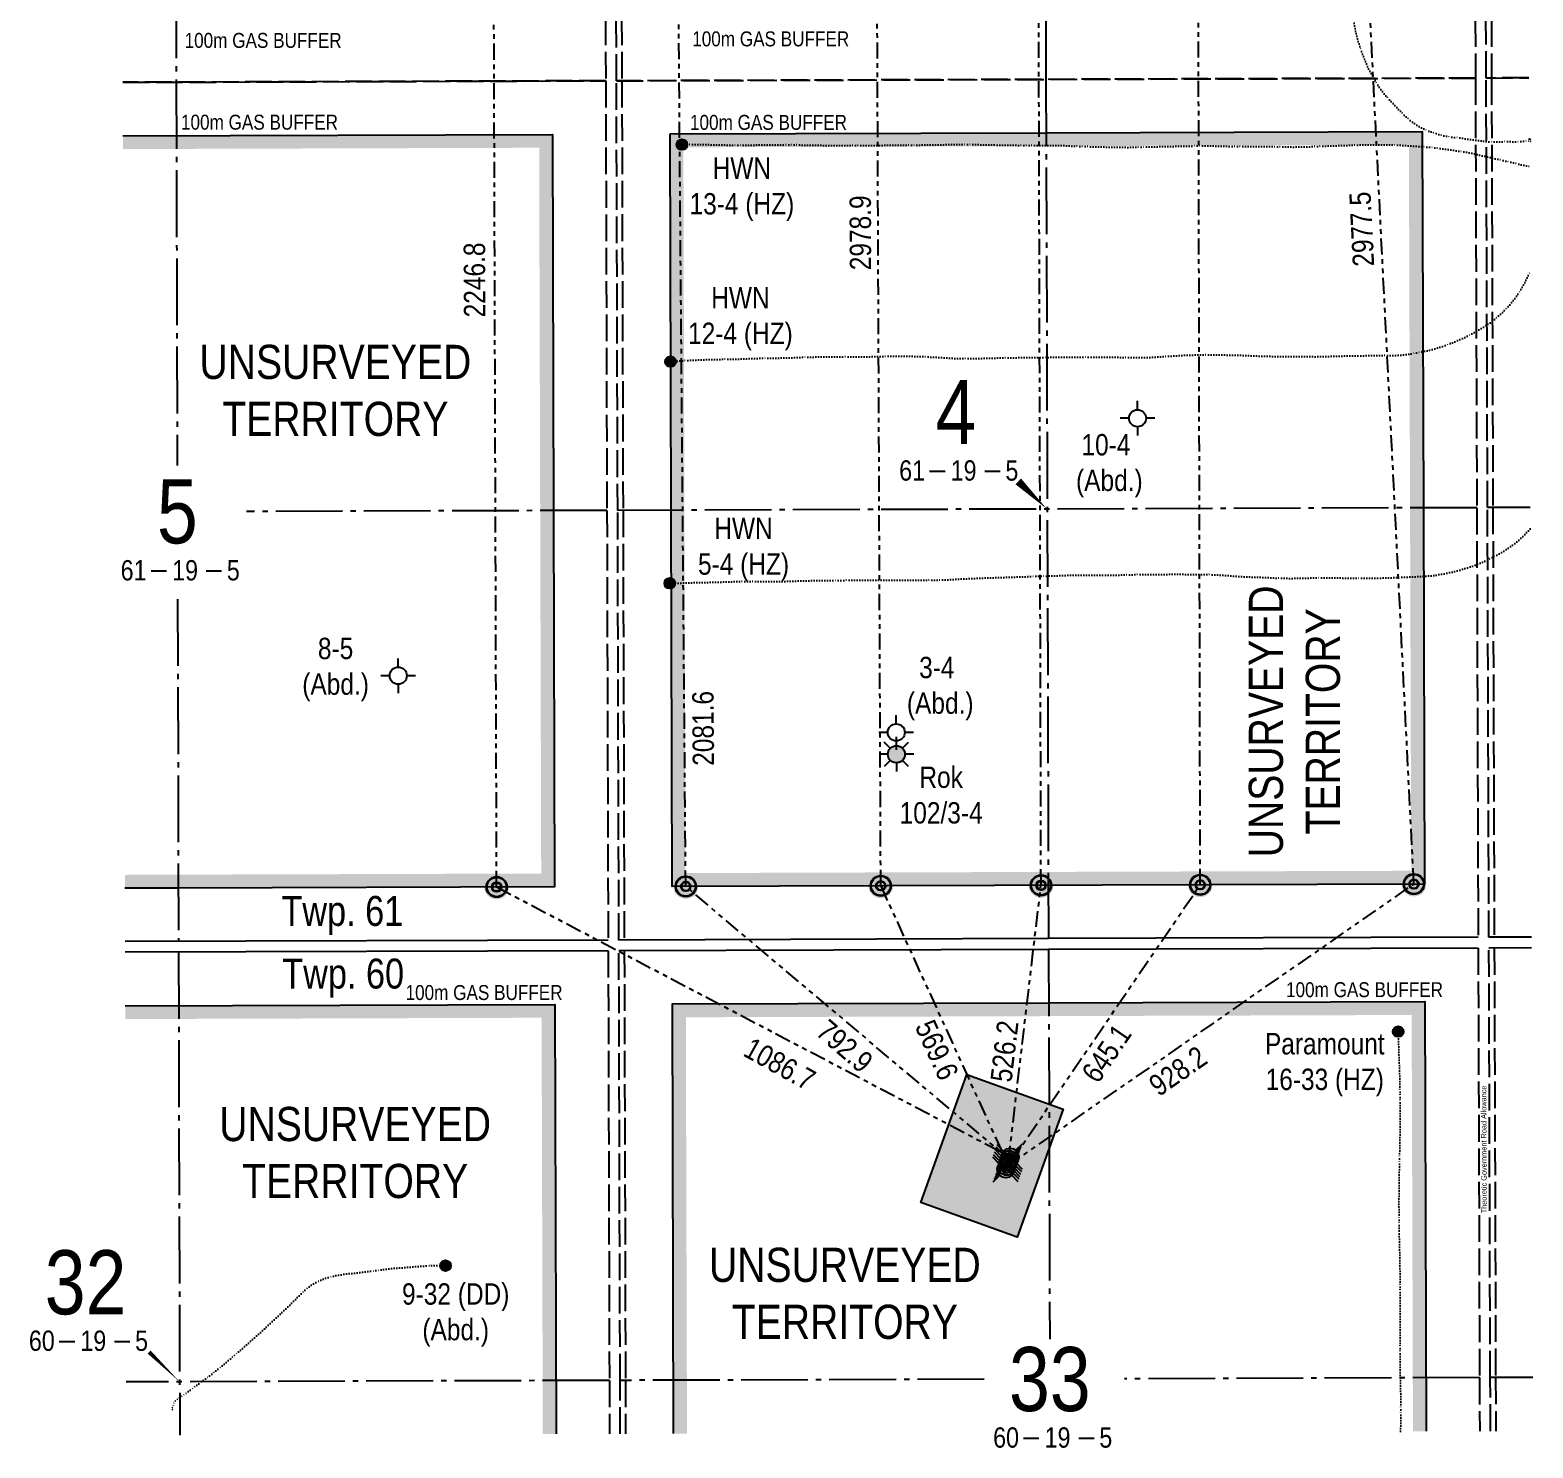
# Model space of a CAD drawing. Extents: x 498152 to 532124, y 6001603 to 6015154.
# Drawn here: x 501616 to 504429, y 6001603 to 6004258 of the extents above; entities that cross this region are included whole.
import ezdxf
from ezdxf.enums import TextEntityAlignment as Align

# ---------------------------------------------------------------- set-up
doc = ezdxf.new("R2010")
doc.units = 0
doc.header["$LTSCALE"] = 5
for name, pattern in [('foc-DOT', [1, 0.2, -0.8]), ('foc-DRILLPATH', [14.75, 6, -1.75, 1.75, -1.75, 1.75, -1.75]), ('foc-QUARTERLINE', [33, 25, -3, 2, -3]), ('foc-UNSURVEYED', [12.5, 10, -2.5])]:
    doc.linetypes.add(name, pattern=pattern)
for name, color, linetype in [('10', 1, 'Continuous'), ('9', 3, 'Continuous'), ('ABADATA-DRILL', 8, 'foc-DOT'), ('ABADATA-DRILL-T', 8, 'Continuous'), ('AS-TARGET-GAS', 182, 'Continuous'), ('AS-TARGET-GAS-H', 181, 'Continuous'), ('D-TXT', 6, 'Continuous'), ('DRILL-T', 8, 'Continuous'), ('L-BD', 7, 'Continuous'), ('L-BD1', 253, 'Continuous'), ('L-MON', 1, 'Continuous'), ('L-ROAD-T', 7, 'Continuous'), ('L-SEC', 7, 'Continuous'), ('L-SECLBL', 7, 'Continuous'), ('L-SECQ', 8, 'foc-QUARTERLINE'), ('L-UNS-T', 3, 'Continuous'), ('L-USEC', 7, 'foc-UNSURVEYED'), ('P-PDRILLPATH', 12, 'foc-DRILLPATH'), ('P-PROPOSED', 10, 'Continuous'), ('P-PROPOSED-H', 21, 'Continuous')]:
    doc.layers.add(name, color=color, linetype=linetype)
doc.styles.add('80L', font='ARIALN.TTF', dxfattribs={"height": 10})
doc.styles.add('SIMPLEX', font='ARIALN.TTF')

# ---------------------------------------------------------------- blocks, each defined once
blk = doc.blocks.new('L-SECLBL')
at = {"layer": '9', "color": 7}
for p, q in [((-5.08, -27.83), (-12.29, -27.83)), ((20.7, -27.83), (13.5, -27.83))]:
    blk.add_line(p, q, dxfattribs=at)
at = {"layer": '10', "color": 2, "style": 'SIMPLEX'}
blk.add_attdef('SEC', text='', height=30, dxfattribs=at).set_placement((0, 0), align=Align.MIDDLE)
at = {"layer": '10', "color": 5, "style": '80L'}
blk.add_attdef('TWP', text='', height=9.5, dxfattribs=at).set_placement((-14.43, -27.37), align=Align.MIDDLE_RIGHT)
blk.add_attdef('RGE', text='', height=9.5, dxfattribs=at).set_placement((3.62, -27.37), align=Align.MIDDLE_CENTER)
blk.add_attdef('MER', text='', height=9.5, dxfattribs=at).set_placement((23.17, -27.37), align=Align.MIDDLE_LEFT)
blk = doc.blocks.new('LABEL_ROAD_THEORETIC')
at = {"layer": 'L-ROAD-T', "style": '80L'}
blk.add_text('Theoretic Government Road Allowance', height=10, dxfattribs=at).set_placement((0, 0), align=Align.MIDDLE_CENTER)
blk = doc.blocks.new('plbh')
at = {"layer": 'L-MON'}
h = blk.add_hatch(color=255, dxfattribs=at)
h.dxf.hatch_style = 1
edge = h.paths.add_edge_path()
edge.add_arc((0, 0), 1.16, 0, 360)
h = blk.add_hatch(color=256, dxfattribs=at)
h.dxf.hatch_style = 1
h.paths.add_polyline_path([(-0.96, 0, 1), (0.96, 0, 1)])
h.paths.add_polyline_path([(0.91, 0, -1), (-0.91, 0, -1)], flags=16)
h.paths.add_polyline_path([(0.45, 0, -1), (-0.45, 0, -1)], flags=0)
h = blk.add_hatch(color=256, dxfattribs=at)
h.dxf.hatch_style = 1
h.paths.add_polyline_path([(-0.45, 0, 1), (0.45, 0, 1)])
h.paths.add_polyline_path([(0.4, 0, -1), (-0.4, 0, -1)], flags=16)
at = {"layer": 'L-MON', "color": 240}
for radius in [0.96, 0.91, 0.45, 0.4]:
    blk.add_circle((0, 0), radius, dxfattribs=at)
blk = doc.blocks.new('GABD')
for p, q in [((0, 0.81), (0, 1.62)), ((-0.81, 0), (-1.62, 0)), ((1.62, 0), (0.81, 0)), ((0, -0.81), (0, -1.62))]:
    blk.add_line(p, q)
blk.add_circle((0, 0), 0.8)
blk = doc.blocks.new('BH-Existing')
at = {"layer": 'ABADATA-DRILL-T'}
h = blk.add_hatch(color=256, dxfattribs=at)
h.dxf.hatch_style = 1
edge = h.paths.add_edge_path()
edge.add_arc((0, 0), 0.5, 0, 360)
blk.add_circle((0, 0), 0.5, dxfattribs=at)
blk = doc.blocks.new('GAS')
h = blk.add_hatch(color=255)
h.dxf.hatch_style = 1
edge = h.paths.add_edge_path()
edge.add_arc((0, 0), 0.9, 0, 360)
for p, q in [((0, 0.81), (0, 1.62)), ((-0.81, 0), (-1.62, 0)), ((-0.57, 0.57), (-1.14, 1.14)), ((0.57, 0.57), (1.14, 1.14)), ((1.62, 0), (0.81, 0)), ((-0.57, -0.57), (-1.14, -1.14)), ((0, -0.81), (0, -1.62)), ((1.14, -1.14), (0.57, -0.57))]:
    blk.add_line(p, q)
blk.add_circle((0, 0), 0.8)
blk = doc.blocks.new('WC')
at = {"layer": 'L-MON'}
h = blk.add_hatch(color=255, dxfattribs=at)
h.dxf.hatch_style = 1
edge = h.paths.add_edge_path()
edge.add_arc((0, 0), 0.9, 0, 360)
at = {"layer": 'L-MON', "color": 240, "flags": 128}
for points in [[(-0.62, 0.5), (-1.23, 1.12)], [(0.52, 0.61), (1.13, 1.21)], [(-1.18, -1.18), (-0.56, -0.57)], [(1.16, -1.18), (0.56, -0.57)]]:
    blk.add_lwpolyline(points, dxfattribs=at)
at = {"layer": 'L-MON', "color": 240}
for radius in [0.8, 0.373]:
    blk.add_circle((0, 0), radius, dxfattribs=at)

msp = doc.modelspace()

# ---------------------------------------------------------------- hatches: boundary and pattern name
at = {"layer": 'AS-TARGET-GAS-H'}
h = msp.add_hatch(color=256, dxfattribs=at)
h.dxf.hatch_style = 1
h.paths.add_polyline_path([(501793.724, 6002651.284), (501793.658, 6002676.27), (501893.536, 6002676.586), (502572.884, 6002678.737), (502569.064, 6004037.354), (501790.078, 6004034.888), (501790.012, 6004059.874), (502593.98, 6004062.419), (502597.941, 6002653.83), (501893.615, 6002651.6)])
h = msp.add_hatch(color=256, dxfattribs=at)
h.dxf.hatch_style = 1
h.paths.add_polyline_path([(502839.031, 6004038.209), (503518.095, 6004040.359), (504197.114, 6004042.508), (504199.265, 6003363.201), (504201.415, 6002683.893), (502842.851, 6002679.592), (502840.941, 6003358.856)], flags=16)
h.paths.add_polyline_path([(502813.975, 6004063.116), (503518.016, 6004065.345), (504222.021, 6004067.573), (504224.251, 6003363.28), (504226.481, 6002658.986), (502817.935, 6002654.527), (502815.955, 6003358.786)])
h = msp.add_hatch(color=256, dxfattribs=at)
h.dxf.hatch_style = 1
h.paths.add_polyline_path([(504204.737, 6001634.674), (504229.723, 6001634.753), (504227.177, 6002438.991), (503522.883, 6002436.761), (502818.554, 6002434.531), (502820.815, 6001630.292), (502845.802, 6001630.371), (502843.61, 6002409.624), (503522.962, 6002411.775), (504202.27, 6002413.926)])
h = msp.add_hatch(color=256, dxfattribs=at)
h.dxf.hatch_style = 1
h.paths.add_polyline_path([(501794.369, 6002406.303), (501794.303, 6002431.289), (502598.559, 6002433.835), (502600.821, 6001629.596), (502575.835, 6001629.517), (502573.643, 6002408.77)])
at = {"layer": 'P-PROPOSED-H'}
h = msp.add_hatch(color=256, dxfattribs=at)
h.dxf.hatch_style = 1
h.paths.add_polyline_path([(503369.795, 6002302.525), (503550.165, 6002237.561), (503463.793, 6001997.723), (503283.422, 6002062.687)])

# ---------------------------------------------------------------- linework, layer by layer
at = {"layer": 'ABADATA-DRILL', "flags": 128}
for points in [[(504424.699, 6004048.382), (504424.699, 6004048.382), (504424.699, 6004048.382), (504424.639, 6004048.431), (504424.588, 6004048.541), (504424.538, 6004048.661), (504424.477, 6004048.811), (504424.427, 6004048.981), (504424.316, 6004049.18), (504424.155, 6004049.42), (504424.005, 6004049.699), (504423.834, 6004050.019), (504423.632, 6004050.348), (504423.411, 6004050.698), (504423.21, 6004051.087), (504423.019, 6004051.496), (504422.817, 6004051.926), (504422.586, 6004052.395), (504422.355, 6004052.774), (504422.244, 6004053.004), (504422.184, 6004053.154), (504422.073, 6004053.293), (504422.043, 6004053.353), (504421.932, 6004053.623), (504421.872, 6004053.783), (504421.781, 6004054.042), (504421.67, 6004054.282), (504421.56, 6004054.402), (504421.49, 6004054.361), (504421.42, 6004054.281), (504421.18, 6004054.11), (504420.741, 6004053.819), (504420.552, 6004053.688), (504420.821, 6004053.799), (504421.231, 6004053.921), (504421.611, 6004053.972), (504422.051, 6004054.013), (504422.59, 6004054.125), (504423.19, 6004054.317), (504423.689, 6004054.538), (504423.999, 6004054.699), (504424.219, 6004054.73), (504424.469, 6004054.701), (504424.729, 6004054.702), (504425.009, 6004054.653), (504425.259, 6004054.493), (504425.38, 6004054.364), (504425.38, 6004054.294), (504425.35, 6004054.154), (504425.331, 6004053.914), (504425.282, 6004053.684), (504425.153, 6004053.433), (504424.914, 6004053.152), (504424.614, 6004052.881), (504424.276, 6004052.52), (504423.957, 6004052.129), (504423.718, 6004051.809), (504423.528, 6004051.598), (504423.409, 6004051.508), (504423.369, 6004051.437), (504423.319, 6004051.357), (504423.25, 6004051.287), (504423.21, 6004051.177), (504423.251, 6004050.937), (504423.312, 6004050.657), (504423.372, 6004050.407), (504423.433, 6004050.198), (504423.503, 6004050.118), (504423.464, 6004050.028), (504423.144, 6004049.877), (504422.445, 6004049.674), (504421.385, 6004049.521), (504420.045, 6004049.497), (504418.455, 6004049.572), (504416.625, 6004049.686), (504414.644, 6004049.77), (504412.475, 6004049.703), (504410.095, 6004049.485), (504407.386, 6004049.226), (504404.417, 6004048.907), (504401.218, 6004048.607), (504397.718, 6004048.506), (504393.788, 6004048.623), (504389.527, 6004048.88), (504385.216, 6004049.056), (504380.956, 6004049.022), (504376.757, 6004048.839), (504372.398, 6004048.625), (504367.738, 6004048.39), (504362.729, 6004048.194), (504357.339, 6004048.157), (504351.649, 6004048.279), (504345.697, 6004048.68), (504333.644, 6004049.871), (504320.869, 6004051.431), (504314.326, 6004052.33), (504307.702, 6004053.369), (504300.888, 6004054.597), (504293.905, 6004055.655), (504286.982, 6004056.393), (504279.9, 6004057.06), (504272.517, 6004057.967), (504265.183, 6004059.333), (504257.707, 6004061.119), (504250.211, 6004063.216), (504242.873, 6004065.522), (504235.715, 6004068.049), (504228.766, 6004070.877), (504221.716, 6004074.135), (504214.904, 6004077.833), (504208.23, 6004082.112), (504201.745, 6004086.861), (504195.539, 6004091.951), (504189.682, 6004097.263), (504184.104, 6004102.675), (504178.626, 6004108.308), (504173.258, 6004113.951), (504167.87, 6004119.653), (504162.422, 6004125.486), (504156.842, 6004131.528), (504151.322, 6004137.841), (504146.011, 6004144.564), (504140.918, 6004151.668), (504136.265, 6004158.983), (504131.851, 6004166.489), (504127.516, 6004174.105), (504123.372, 6004181.792), (504119.537, 6004189.64), (504116.001, 6004197.708), (504112.735, 6004205.968), (504109.628, 6004214.388), (504106.651, 6004222.919), (504103.833, 6004231.53), (504101.206, 6004240.212), (504098.857, 6004249.084), (504097.641, 6004254.27), (504096.819, 6004258.098), (504095.09, 6004267.232), (504093.65, 6004276.368), (504092.511, 6004285.654), (504091.681, 6004295.011), (504091.101, 6004304.45), (504090.7, 6004313.988), (504090.47, 6004323.458), (504090.37, 6004333.087), (504090.349, 6004342.717), (504090.347, 6004358.998), (504090.348, 6004361.838), (504090.297, 6004381.077), (504090.225, 6004400.287), (504090.124, 6004419.467), (504090.023, 6004438.667), (504089.881, 6004458.017), (504089.7, 6004477.246), (504089.549, 6004496.386), (504089.387, 6004515.695), (504089.116, 6004534.954), (504088.815, 6004554.004), (504088.445, 6004573.043), (504087.843, 6004592.301), (504087.072, 6004611.558), (504086.191, 6004630.686), (504085.21, 6004649.923), (504084.198, 6004669.189), (504083.177, 6004688.316), (504082.376, 6004707.444), (504081.785, 6004726.602), (504081.404, 6004745.741), (504081.273, 6004764.881), (504081.152, 6004784.03), (504080.871, 6004803.22), (504080.37, 6004822.408), (504079.919, 6004841.577), (504079.908, 6004860.777), (504080.456, 6004880.149), (504081.255, 6004899.221), (504082.163, 6004918.554), (504083.032, 6004937.867), (504083.821, 6004957.01), (504084.469, 6004976.262), (504085.238, 6004995.435), (504086.367, 6005014.658), (504087.666, 6005033.912), (504088.984, 6005053.227), (504090.203, 6005072.311), (504091.272, 6005091.464), (504092.451, 6005110.758), (504093.239, 6005130.071), (504093.298, 6005149.171), (504092.988, 6005168.2), (504092.207, 6005187.378), (504091.005, 6005206.574), (504089.504, 6005225.799), (504088.123, 6005244.975), (504086.952, 6005264.121), (504085.681, 6005283.287), (504084.74, 6005302.384), (504084.399, 6005321.633), (504084.357, 6005340.843), (504084.306, 6005360.023), (504084.135, 6005379.223), (504083.934, 6005398.402), (504083.563, 6005417.551), (504083.102, 6005436.72), (504082.67, 6005456.079), (504082.189, 6005475.237), (504081.457, 6005494.585), (504080.826, 6005513.913), (504080.464, 6005533.132), (504080.223, 6005552.281), (504080.082, 6005571.501), (504080.031, 6005590.801), (504080.1, 6005609.921), (504080.188, 6005629.132), (504080.218, 6005648.062), (504080.208, 6005666.972), (504080.207, 6005686.102), (504080.216, 6005705.212), (504079.935, 6005724.291), (504079.324, 6005743.439), (504078.694, 6005762.338), (504078.453, 6005781.337), (504078.662, 6005800.558), (504079.001, 6005819.639), (504079.281, 6005838.5), (504079.42, 6005857.61), (504079.65, 6005876.461), (504079.889, 6005895.692), (504079.959, 6005914.552), (504079.878, 6005933.542), (504079.677, 6005952.872), (504079.436, 6005971.721), (504079.125, 6005990.88), (504078.725, 6006009.779), (504078.524, 6006028.878), (504078.594, 6006047.629), (504078.654, 6006066.729), (504078.633, 6006085.599), (504078.642, 6006104.779), (504078.872, 6006123.71), (504079.251, 6006142.731), (504079.67, 6006161.893), (504080.06, 6006180.704), (504080.55, 6006199.786), (504081.009, 6006218.857), (504081.219, 6006237.588), (504081.549, 6006256.379), (504082.108, 6006275.481), (504082.677, 6006294.573), (504083.136, 6006313.924), (504083.405, 6006332.895), (504083.614, 6006352.026), (504083.804, 6006371.057), (504084.043, 6006389.918), (504084.332, 6006409.089), (504084.571, 6006428.29), (504084.73, 6006447.59), (504084.918, 6006466.821), (504085.087, 6006486.111), (504085.125, 6006505.382), (504085.214, 6006524.682), (504085.383, 6006543.863), (504085.531, 6006563.203), (504085.83, 6006582.364), (504086.379, 6006601.556), (504086.908, 6006620.678), (504087.477, 6006639.74), (504088.156, 6006658.892), (504088.885, 6006678.145), (504089.704, 6006697.327), (504090.723, 6006716.511), (504091.892, 6006735.635), (504092.631, 6006754.717), (504092.79, 6006773.787), (504092.748, 6006793.117), (504092.567, 6006812.357), (504092.176, 6006831.546), (504091.685, 6006850.734), (504091.223, 6006869.953), (504090.692, 6006889.092), (504090.102, 6006908.15), (504089.701, 6006927.289), (504089.5, 6006946.438), (504089.298, 6006965.677), (504089.327, 6006984.858), (504089.566, 6007004.088), (504089.785, 6007023.209), (504090.144, 6007042.47), (504090.632, 6007061.672), (504091.041, 6007080.904), (504091.33, 6007100.025), (504091.619, 6007119.216), (504091.758, 6007138.456), (504091.426, 6007157.695), (504090.775, 6007176.833), (504089.744, 6007196.12), (504088.282, 6007215.465), (504086.661, 6007234.48), (504084.96, 6007253.615), (504083.382, 6007272.05), (504082.28, 6007284.997)], [(504422.119, 6004002.302), (504421.261, 6004002.504), (504415.677, 6004003.796), (504409.723, 6004005.107), (504403.438, 6004006.497), (504396.893, 6004007.986), (504390.088, 6004009.584), (504382.883, 6004011.281), (504375.587, 6004012.988), (504368.041, 6004014.754), (504360.256, 6004016.529), (504352.35, 6004018.303), (504344.224, 6004020.178), (504336.138, 6004022.102), (504328.151, 6004024.076), (504320.065, 6004026.02), (504311.77, 6004027.724), (504303.315, 6004029.137), (504294.741, 6004030.439), (504286.037, 6004031.762), (504277.192, 6004033.073), (504268.168, 6004034.324), (504258.975, 6004035.515), (504249.831, 6004036.616), (504240.648, 6004037.667), (504231.314, 6004038.647), (504225.543, 6004039.168), (504221.992, 6004039.447), (504212.6, 6004040.077), (504206.899, 6004040.429), (504198.467, 6004041.002), (504189.145, 6004041.592), (504179.773, 6004042.052), (504170.412, 6004042.422), (504161.101, 6004042.732), (504151.68, 6004042.872), (504142.211, 6004042.842), (504132.831, 6004042.812), (504123.471, 6004042.762), (504114.101, 6004042.652), (504104.741, 6004042.482), (504095.412, 6004042.222), (504086.043, 6004041.982), (504076.634, 6004041.752), (504067.295, 6004041.432), (504057.986, 6004041.123), (504048.667, 6004040.773), (504039.318, 6004040.403), (504029.969, 6004040.003), (504020.57, 6004039.633), (504011.241, 6004039.283), (504001.922, 6004039.023), (503992.612, 6004038.854), (503983.223, 6004038.743), (503973.883, 6004038.804), (503964.532, 6004039.004), (503955.171, 6004039.224), (503945.951, 6004039.364), (503936.6, 6004039.484), (503927.22, 6004039.514), (503917.87, 6004039.484), (503908.45, 6004039.504), (503899.1, 6004039.595), (503889.659, 6004039.674), (503880.289, 6004039.764), (503870.919, 6004039.844), (503861.548, 6004039.954), (503852.168, 6004040.154), (503842.857, 6004040.385), (503833.396, 6004040.614), (503824.045, 6004040.814), (503814.515, 6004040.844), (503805.056, 6004040.734), (503795.686, 6004040.644), (503786.416, 6004040.524), (503777.117, 6004040.354), (503767.487, 6004040.174), (503757.888, 6004040.023), (503748.378, 6004039.913), (503738.689, 6004039.702), (503728.939, 6004039.43), (503719.46, 6004039.2), (503709.951, 6004038.94), (503700.432, 6004038.619), (503690.853, 6004038.349), (503681.143, 6004038.168), (503671.623, 6004038.107), (503662.113, 6004038.157), (503652.463, 6004038.246), (503642.792, 6004038.395), (503633.291, 6004038.615), (503623.771, 6004038.874), (503614.25, 6004039.084), (503604.719, 6004039.253), (503595.108, 6004039.483), (503585.498, 6004039.742), (503575.926, 6004040.061), (503566.395, 6004040.551), (503556.873, 6004041.08), (503547.312, 6004041.4), (503537.682, 6004041.519), (503528.191, 6004041.569), (503518.681, 6004041.618), (503509.191, 6004041.648), (503499.601, 6004041.617), (503490.121, 6004041.557), (503480.531, 6004041.606), (503471.05, 6004041.776), (503461.56, 6004041.886), (503451.91, 6004041.995), (503442.409, 6004042.164), (503432.898, 6004042.334), (503423.378, 6004042.533), (503413.647, 6004042.772), (503404.046, 6004042.952), (503394.526, 6004043.071), (503384.995, 6004043.251), (503375.394, 6004043.49), (503365.694, 6004043.579), (503356.204, 6004043.489), (503346.705, 6004043.398), (503337.145, 6004043.308), (503327.646, 6004043.077), (503318.136, 6004042.837), (503308.627, 6004042.726), (503299.007, 6004042.606), (503289.517, 6004042.555), (503279.997, 6004042.495), (503270.477, 6004042.405), (503260.868, 6004042.344), (503251.368, 6004042.284), (503241.878, 6004042.193), (503232.358, 6004042.103), (503222.688, 6004042.012), (503213.069, 6004041.901), (503203.559, 6004041.791), (503194.049, 6004041.7), (503184.539, 6004041.63), (503174.91, 6004041.549), (503165.38, 6004041.458), (503155.75, 6004041.428), (503146.24, 6004041.457), (503136.629, 6004041.567), (503127.089, 6004041.646), (503117.609, 6004041.716), (503108.069, 6004041.795), (503098.448, 6004041.885), (503088.718, 6004042.003), (503079.197, 6004042.153), (503069.657, 6004042.323), (503059.936, 6004042.491), (503050.245, 6004042.7), (503040.615, 6004042.9), (503031.094, 6004043.009), (503021.584, 6004043.039), (503011.964, 6004042.988), (503002.434, 6004042.928), (502992.925, 6004042.837), (502983.455, 6004042.637), (502973.946, 6004042.466), (502964.476, 6004042.406), (502954.996, 6004042.356), (502945.496, 6004042.246), (502935.966, 6004042.185), (502926.456, 6004042.305), (502916.965, 6004042.544), (502907.435, 6004042.714), (502897.904, 6004042.893), (502888.413, 6004043.093), (502878.893, 6004043.263), (502869.403, 6004043.292), (502859.853, 6004043.262), (502850.383, 6004043.261), (502836.393, 6004043.167)], [(504422.75, 6003802.878), (504422.574, 6003802.464), (504419.207, 6003795.333), (504415.679, 6003788.242), (504411.972, 6003781.22), (504408.053, 6003774.347), (504403.895, 6003767.584), (504399.476, 6003760.92), (504394.807, 6003754.435), (504389.847, 6003748.089), (504384.597, 6003741.932), (504378.986, 6003735.964), (504373.084, 6003730.165), (504366.992, 6003724.506), (504360.75, 6003718.986), (504354.257, 6003713.635), (504347.473, 6003708.543), (504340.408, 6003703.751), (504333.053, 6003699.137), (504325.477, 6003694.713), (504317.771, 6003690.438), (504309.944, 6003686.333), (504302.016, 6003682.438), (504293.888, 6003678.752), (504285.639, 6003675.266), (504277.3, 6003671.849), (504268.84, 6003668.612), (504260.22, 6003665.625), (504251.508, 6003662.887), (504242.686, 6003660.369), (504233.784, 6003658.09), (504224.75, 6003656.041), (504217.115, 6003654.477), (504215.656, 6003654.182), (504206.501, 6003652.523), (504197.306, 6003651.074), (504188.059, 6003649.924), (504178.782, 6003649.125), (504169.853, 6003648.666), (504162.624, 6003648.453), (504153.334, 6003648.303), (504150.885, 6003648.286), (504134.585, 6003648.194), (504115.645, 6003648.143), (504096.865, 6003648.003), (504078.116, 6003647.663), (504059.338, 6003647.163), (504040.709, 6003646.574), (504021.97, 6003646.264), (504003.26, 6003646.484), (503984.439, 6003646.734), (503965.678, 6003646.754), (503947.028, 6003646.755), (503928.297, 6003647.025), (503909.565, 6003647.705), (503890.833, 6003648.505), (503872.18, 6003649.126), (503853.619, 6003649.407), (503834.949, 6003649.527), (503816.389, 6003649.588), (503797.599, 6003649.438), (503778.871, 6003648.938), (503760.133, 6003648.048), (503741.407, 6003646.748), (503722.701, 6003645.439), (503703.994, 6003644.629), (503685.244, 6003644.469), (503666.493, 6003644.789), (503647.682, 6003645.099), (503628.932, 6003645.239), (503610.201, 6003645.33), (503591.521, 6003645.42), (503572.78, 6003645.51), (503554.04, 6003645.52), (503535.301, 6003645.301), (503516.492, 6003644.85), (503497.733, 6003644.631), (503479.003, 6003644.581), (503460.284, 6003644.351), (503441.514, 6003644.081), (503422.765, 6003643.741), (503404.027, 6003643.281), (503385.298, 6003642.812), (503366.529, 6003642.592), (503347.777, 6003643.042), (503329.074, 6003644.072), (503310.35, 6003645.162), (503291.677, 6003646.103), (503272.935, 6003646.813), (503254.204, 6003647.163), (503235.444, 6003647.153), (503216.684, 6003646.864), (503197.955, 6003646.484), (503179.227, 6003646.064), (503160.487, 6003645.874), (503141.737, 6003645.924), (503123.017, 6003645.964), (503104.267, 6003645.955), (503085.527, 6003645.685), (503066.779, 6003645.225), (503048.091, 6003644.565), (503029.333, 6003643.995), (503010.584, 6003643.636), (502991.844, 6003643.406), (502973.115, 6003643.036), (502954.398, 6003642.306), (502935.64, 6003641.616), (502916.89, 6003641.337), (502898.141, 6003641.157), (502879.392, 6003640.687), (502860.675, 6003639.927), (502841.948, 6003638.907), (502833.809, 6003638.381), (502814.894, 6003636.991)], [(504424.266, 6003324.145), (504418.165, 6003317.545), (504411.367, 6003310.733), (504404.308, 6003304.23), (504396.948, 6003298.066), (504389.526, 6003292.403), (504381.514, 6003286.767), (504373.57, 6003281.621), (504365.316, 6003276.695), (504356.981, 6003272.108), (504348.355, 6003267.75), (504339.558, 6003263.652), (504330.72, 6003259.824), (504321.851, 6003256.285), (504312.712, 6003252.966), (504303.492, 6003249.966), (504294.17, 6003247.296), (504284.748, 6003244.836), (504275.295, 6003242.535), (504265.782, 6003240.435), (504256.178, 6003238.664), (504246.662, 6003237.253), (504236.996, 6003236.122), (504230.328, 6003235.511), (504216.87, 6003234.658), (504215.501, 6003234.593), (504212.361, 6003234.473), (504196.853, 6003233.823), (504178.175, 6003233.013), (504159.328, 6003232.263), (504140.539, 6003231.743), (504121.73, 6003231.562), (504103.17, 6003231.593), (504084.489, 6003231.722), (504065.708, 6003232.022), (504047.157, 6003232.343), (504028.467, 6003232.313), (504009.698, 6003231.852), (503990.949, 6003231.432), (503972.19, 6003231.262), (503953.579, 6003231.632), (503934.976, 6003232.532), (503916.193, 6003233.372), (503897.511, 6003234.002), (503878.918, 6003234.882), (503860.583, 6003236.253), (503841.929, 6003237.653), (503832.717, 6003238.094), (503823.457, 6003238.294), (503804.776, 6003238.464), (503785.325, 6003238.712), (503765.884, 6003238.939), (503746.574, 6003238.827), (503727.215, 6003238.685), (503707.675, 6003238.592), (503688.216, 6003238.34), (503668.677, 6003237.897), (503658.948, 6003237.646), (503649.238, 6003237.434), (503629.76, 6003237.062), (503610.229, 6003237.129), (503600.468, 6003237.358), (503590.678, 6003237.566), (503571.238, 6003237.474), (503561.519, 6003237.153), (503551.85, 6003236.782), (503532.432, 6003236.049), (503512.964, 6003235.477), (503493.466, 6003234.944), (503474.058, 6003234.262), (503454.55, 6003233.539), (503435.042, 6003232.976), (503415.573, 6003232.384), (503396.126, 6003231.671), (503376.778, 6003230.949), (503357.251, 6003230.047), (503337.934, 6003228.925), (503318.437, 6003228.082), (503298.897, 6003227.899), (503279.387, 6003227.996), (503260.016, 6003228.084), (503240.526, 6003228.152), (503221.026, 6003228.129), (503201.586, 6003228.067), (503182.236, 6003228.004), (503162.777, 6003227.852), (503143.287, 6003227.599), (503123.888, 6003227.437), (503104.388, 6003227.244), (503085.149, 6003227.063), (503065.76, 6003226.79), (503046.301, 6003226.248), (503026.793, 6003225.635), (503007.384, 6003225.403), (502997.763, 6003225.492), (502987.993, 6003225.61), (502968.573, 6003225.658), (502949.063, 6003225.475), (502929.684, 6003225.073), (502910.206, 6003224.471), (502890.688, 6003223.918), (502871.199, 6003223.525), (502851.651, 6003223.053), (502832.432, 6003222.531), (502813.454, 6003222.05)], [(504181.611, 6001634.6), (504181.697, 6001641.497), (504181.828, 6001651.097), (504181.928, 6001660.688), (504181.948, 6001670.278), (504181.929, 6001679.848), (504181.889, 6001689.438), (504181.779, 6001698.997), (504181.65, 6001708.587), (504181.49, 6001718.177), (504181.311, 6001727.736), (504181.101, 6001737.306), (504180.851, 6001746.905), (504180.662, 6001756.474), (504180.562, 6001766.014), (504180.553, 6001775.634), (504180.623, 6001785.244), (504180.683, 6001794.855), (504180.773, 6001804.445), (504180.904, 6001814.065), (504181.014, 6001823.656), (504181.054, 6001833.246), (504181.015, 6001842.906), (504180.965, 6001852.476), (504180.935, 6001862.046), (504180.906, 6001871.546), (504180.866, 6001881.206), (504180.847, 6001890.786), (504180.827, 6001900.345), (504180.757, 6001909.955), (504180.648, 6001919.545), (504180.548, 6001929.195), (504180.418, 6001938.794), (504180.278, 6001948.444), (504180.109, 6001958.064), (504179.919, 6001967.643), (504179.669, 6001977.302), (504179.419, 6001986.952), (504179.18, 6001996.591), (504178.99, 6002006.2), (504178.94, 6002015.79), (504178.89, 6002025.4), (504178.801, 6002034.99), (504178.641, 6002044.529), (504178.522, 6002054.139), (504178.512, 6002063.739), (504178.572, 6002073.309), (504178.643, 6002082.94), (504178.713, 6002092.52), (504178.793, 6002102.08), (504178.934, 6002111.681), (504179.134, 6002121.271), (504179.324, 6002130.882), (504179.495, 6002140.352), (504179.696, 6002149.933), (504179.906, 6002159.524), (504180.106, 6002169.044), (504180.317, 6002178.695), (504180.467, 6002188.236), (504180.607, 6002197.906), (504180.748, 6002207.467), (504180.838, 6002217.077), (504180.868, 6002226.657), (504180.849, 6002236.267), (504180.829, 6002245.877), (504180.779, 6002255.487), (504180.65, 6002265.047), (504180.44, 6002274.566), (504180.221, 6002284.185), (504179.991, 6002293.755), (504179.731, 6002303.344), (504179.462, 6002312.933), (504179.162, 6002322.492), (504178.832, 6002332.091), (504178.483, 6002341.66), (504178.153, 6002351.269), (504177.834, 6002360.848), (504177.615, 6002366.758), (504177.006, 6002382.746)], [(501883.384, 6001675.032), (501883.154, 6001674.882), (501882.694, 6001675), (501882.273, 6001675.429), (501881.921, 6001676.048), (501881.719, 6001676.848), (501881.867, 6001677.658), (501882.065, 6001678.599), (501882.703, 6001679.29), (501883.751, 6001680.003), (501883.98, 6001680.424), (501884.18, 6001680.324), (501884.419, 6001680.625), (501884.537, 6001681.365), (501884.566, 6001681.975), (501884.764, 6001682.646), (501884.642, 6001683.315), (501884.24, 6001684.255), (501883.987, 6001685.224), (501884.554, 6001686.425), (501885.262, 6001687.347), (501885.69, 6001687.798), (501886.048, 6001688.669), (501886.326, 6001689.57), (501886.744, 6001690.031), (501886.834, 6001690.071), (501886.864, 6001690.061), (501886.864, 6001690.071), (501886.864, 6001690.121), (501886.864, 6001690.181), (501886.884, 6001690.281), (501886.914, 6001690.391), (501887.013, 6001690.542), (501887.183, 6001690.712), (501887.472, 6001690.993), (501887.831, 6001691.334), (501888.34, 6001691.765), (501888.909, 6001692.207), (501889.597, 6001692.699), (501890.446, 6001693.301), (501891.284, 6001693.913), (501892.193, 6001694.585), (501893.25, 6001695.398), (501894.248, 6001696.171), (501895.456, 6001697.074), (501896.574, 6001697.887), (501897.841, 6001698.79), (501899.019, 6001699.603), (501900.237, 6001700.427), (501901.615, 6001701.35), (501902.833, 6001702.184), (501904.18, 6001703.137), (501905.378, 6001704.03), (501906.715, 6001705.064), (501907.982, 6001706.067), (501909.509, 6001707.261), (501911.006, 6001708.375), (501912.793, 6001709.66), (501914.48, 6001710.854), (501914.859, 6001711.125), (501917.005, 6001712.641), (501918.832, 6001713.926), (501920.708, 6001715.261), (501922.834, 6001716.796), (501924.79, 6001718.221), (501927.036, 6001719.867), (501929.142, 6001721.373), (501931.548, 6001723.119), (501933.773, 6001724.755), (501936.308, 6001726.622), (501938.624, 6001728.358), (501941.249, 6001730.345), (501943.664, 6001732.181), (501946.139, 6001734.078), (501948.933, 6001736.235), (501951.777, 6001738.462), (501954.402, 6001740.509), (501957.396, 6001742.837), (501960.14, 6001745.004), (501962.964, 6001747.202), (501966.198, 6001749.72), (501969.161, 6001752.088), (501972.524, 6001754.797), (501975.608, 6001757.295), (501978.711, 6001759.833), (501981.854, 6001762.442), (501985.047, 6001765.11), (501988.659, 6001768.14), (501991.942, 6001770.948), (501995.244, 6001773.797), (501998.966, 6001777.017), (502002.368, 6001780.006), (502005.83, 6001783.055), (502009.761, 6001786.545), (502026.811, 6001801.52), (502049.718, 6001821.901), (502076.014, 6001846.12), (502101.67, 6001870.588), (502127.443, 6001895.996), (502134.905, 6001902.725), (502144.667, 6001909.611), (502156.161, 6001915.821), (502167.988, 6001920.812), (502179.759, 6001924.283), (502187.675, 6001925.854), (502199.889, 6001928.046), (502213.414, 6001929.782), (502227.661, 6001931.099), (502242.396, 6001932.828), (502258.161, 6001934.9), (502269.037, 6001936.368), (502284.412, 6001938.349), (502296.159, 6001939.57), (502363.605, 6001944.907), (502382.874, 6001945.348), (502393.916, 6001944.617)]]:
    msp.add_lwpolyline(points, dxfattribs=at)
at = {"layer": 'AS-TARGET-GAS', "flags": 128}
for points in [[(501790.012, 6004059.874), (502593.98, 6004062.419), (502597.941, 6002653.83), (501893.615, 6002651.6), (501793.724, 6002651.284)], [(502820.815, 6001630.292), (502818.554, 6002434.531), (503522.883, 6002436.761), (504227.177, 6002438.991), (504229.723, 6001634.753)], [(501794.303, 6002431.289), (502598.559, 6002433.835), (502600.821, 6001629.596)]]:
    msp.add_lwpolyline(points, dxfattribs=at)
msp.add_lwpolyline([(502813.975, 6004063.116), (503518.016, 6004065.345), (504222.021, 6004067.573), (504224.251, 6003363.28), (504226.481, 6002658.986), (502817.935, 6002654.527), (502815.955, 6003358.786)], close=True, dxfattribs=at)
at = {"layer": 'L-SEC'}
for p, q in [((502698.166, 6002554.202), (501793.987, 6002551.339)), ((503522.507, 6002556.812), (502718.272, 6002554.266)), ((504326.741, 6002559.358), (503522.507, 6002556.812)), ((504426.686, 6002559.674), (504346.847, 6002559.421)), ((502698.223, 6002534.096), (501794.04, 6002531.233)), ((503522.567, 6002536.706), (502718.329, 6002534.16)), ((504326.805, 6002539.252), (503522.567, 6002536.706)), ((504426.75, 6002539.568), (504346.911, 6002539.315))]:
    msp.add_line(p, q, dxfattribs=at)
at = {"layer": 'L-SECLBL', "flags": 128}
for points in [[(503519.103, 6003361.466, 0, 14.992, 0), (503465.877, 6003412.763, 0, 0, 0)], [(501896.103, 6001727.31, 0, 7.996, 0), (501838.849, 6001783.011, 0, 0, 0)]]:
    msp.add_lwpolyline(points, format="xyseb", dxfattribs=at)
at = {"layer": 'L-SECQ'}
for p, q in [((503512.892, 6005773.766), (503517.699, 6004165.289)), ((501887.94, 6004825.314), (501889.693, 6004160.135)), ((501889.693, 6004160.135), (501891.585, 6003442.317)), ((503517.699, 6004165.289), (503522.507, 6002556.812)), ((502695.905, 6003358.441), (502021.514, 6003356.306)), ((504324.195, 6003363.596), (502716.011, 6003358.505)), ((504424.14, 6003363.912), (504344.301, 6003363.66)), ((501892.243, 6003192.455), (501893.931, 6002551.656)), ((501893.984, 6002531.55), (501896.367, 6001627.366)), ((503522.567, 6002536.706), (503524.747, 6001807.282)), ((504329.351, 6001735.014), (503664.499, 6001732.909)), ((504429.296, 6001735.33), (504349.457, 6001735.077)), ((502700.484, 6001729.857), (501796.159, 6001726.994)), ((503402.123, 6001732.078), (502720.59, 6001729.92))]:
    msp.add_line(p, q, dxfattribs=at)
at = {"layer": 'L-USEC'}
for p, q in [((504316.557, 6005776.311), (504321.649, 6004167.834)), ((504341.755, 6004167.898), (504336.663, 6005776.375)), ((504346.72, 6005776.406), (504351.813, 6004167.93)), ((502691.382, 6004966.919), (502693.643, 6004162.68)), ((502713.749, 6004162.744), (502711.488, 6004966.983)), ((502721.545, 6004967.015), (502723.806, 6004162.765)), ((501789.749, 6004159.818), (502693.643, 6004162.68)), ((502693.643, 6004162.68), (501789.749, 6004159.818)), ((502693.643, 6004162.68), (502695.905, 6003358.441)), ((502713.749, 6004162.744), (504321.649, 6004167.834)), ((504321.649, 6004167.834), (502713.749, 6004162.744)), ((502716.011, 6003358.505), (502713.749, 6004162.744)), ((502723.806, 6004162.765), (502726.068, 6003358.537)), ((504321.649, 6004167.834), (504324.195, 6003363.596)), ((504341.755, 6004167.898), (504421.594, 6004168.151)), ((504421.594, 6004168.151), (504341.755, 6004167.898)), ((504344.301, 6003363.66), (504341.755, 6004167.898)), ((504351.813, 6004167.93), (504354.359, 6003363.692)), ((502695.905, 6003358.441), (502698.166, 6002554.202)), ((502718.272, 6002554.266), (502716.011, 6003358.505)), ((502726.068, 6003358.537), (502728.329, 6002554.297)), ((504324.195, 6003363.596), (504326.741, 6002559.358)), ((504346.847, 6002559.421), (504344.301, 6003363.66)), ((504354.359, 6003363.692), (504356.905, 6002559.453)), ((502718.244, 6002564.323), (502718.233, 6002564.323)), ((502728.329, 6002554.297), (502728.329, 6002554.287)), ((502698.223, 6002534.096), (502700.484, 6001729.857)), ((502720.59, 6001729.92), (502718.329, 6002534.16)), ((502728.386, 6002534.181), (502730.647, 6001729.952)), ((504326.805, 6002539.252), (504329.351, 6001735.014)), ((504349.457, 6001735.077), (504346.911, 6002539.315)), ((504356.968, 6002539.347), (504359.514, 6001735.109)), ((504329.351, 6001735.014), (504329.668, 6001635.069)), ((504349.774, 6001635.133), (504349.457, 6001735.077)), ((504359.514, 6001735.109), (504359.831, 6001635.165)), ((502700.484, 6001729.857), (502700.765, 6001629.912)), ((502720.871, 6001629.976), (502720.59, 6001729.92)), ((502730.647, 6001729.952), (502730.928, 6001630.008))]:
    msp.add_line(p, q, dxfattribs=at)
at = {"layer": 'P-PDRILLPATH', "flags": 128}
for points in [[(502843.49, 6002654.607), (502826.493, 6004735.018), (502781.498, 6005173.007), (502896.501, 6005663.988), (502893.517, 6007281.94)], [(503208.485, 6002655.763), (503196.497, 6005632.978), (503168.501, 6005988.969), (503196.505, 6006358.957), (503196.514, 6007281.93)], [(503508.48, 6002656.713), (503496.511, 6007281.921)], [(503806.476, 6002657.656), (503798.501, 6006665.928)], [(504206.492, 6002658.922), (504056.486, 6005630.947), (504097.498, 6006656.919)], [(502489.495, 6002653.487), (502482.499, 6004899.026)], [(502489.36, 6002653.528), (503450.921, 6002148.469)], [(503449.254, 6002143.843), (502843.355, 6002654.649)], [(503208.35, 6002655.804), (503445.786, 6002134.631)], [(503442.587, 6002125.338), (503806.341, 6002657.697)], [(503444.254, 6002129.964), (504206.357, 6002658.964)], [(503447.453, 6002139.258), (503508.345, 6002656.754)]]:
    msp.add_lwpolyline(points, dxfattribs=at)
at = {"layer": 'P-PROPOSED'}
msp.add_lwpolyline([(503369.66, 6002302.566), (503550.031, 6002237.602), (503463.658, 6001997.764), (503283.288, 6002062.729)], close=True, dxfattribs=at)

# ---------------------------------------------------------------- block references
at = {"layer": 'ABADATA-DRILL-T', "xscale": 19.99999999999987, "yscale": 19.99999999999987, "zscale": 19.99999999999987}
for p in [(502836.393, 6004043.167), (502814.922, 6003636.967), (502813.428, 6003222.053), (504177.006, 6002382.746), (502393.892, 6001944.666)]:
    msp.add_blockref('BH-Existing', p, dxfattribs=at)
at = {"layer": 'DRILL-T', "linetype": 'Continuous', "xscale": 19.99999999999987, "yscale": 19.99999999999987, "zscale": 19.99999999999987}
for name, p in [('GABD', (503689.202, 6003530.935)), ('GABD', (502305.299, 6003049.068)), ('GABD', (503237.482, 6002942.885)), ('GAS', (503237.797, 6002901.94))]:
    msp.add_blockref(name, p, dxfattribs=at)
at = {"layer": 'L-BD1', "xscale": 0.99944939, "yscale": 0.99944939, "zscale": 0.99944939, "rotation": 90.16110963919294}
msp.add_blockref('LABEL_ROAD_THEORETIC', (504337.412, 6002162.216), dxfattribs=at)
at = {"layer": 'L-MON', "linetype": 'Continuous', "xscale": 19.99999999999987, "yscale": 19.99999999999987, "zscale": 19.99999999999987}
for p in [(502489.495, 6002653.487), (502843.49, 6002654.607), (503208.485, 6002655.763), (503508.48, 6002656.713), (503806.476, 6002657.656), (504206.492, 6002658.922)]:
    msp.add_blockref('plbh', p, dxfattribs=at)
at = {"layer": 'L-MON', "xscale": 19.98898779999992, "yscale": 19.98898779999992, "zscale": 19.98898779999992}
for p in [(503445.92, 6002134.59), (503447.587, 6002139.216), (503449.254, 6002143.843), (503450.921, 6002148.469), (503442.587, 6002125.338), (503444.254, 6002129.964)]:
    msp.add_blockref('WC', p, dxfattribs=at)
at = {"layer": 'L-SECLBL', "xscale": 3.999999999999967, "yscale": 3.999999999999967, "zscale": 3.999999999999967}
for p, values in [((503349.121, 6003542.725), {'SEC': '4', 'TWP': '61', 'RGE': '19', 'MER': '5'}), ((501891.812, 6003355.895), {'SEC': '5', 'TWP': '61', 'RGE': '19', 'MER': '5'}), ((501720.018, 6001913.623), {'SEC': '32', 'TWP': '60', 'RGE': '19', 'MER': '5'}), ((503524.971, 6001732.467), {'SEC': '33', 'TWP': '60', 'RGE': '19', 'MER': '5'})]:
    msp.add_blockref('L-SECLBL', p, dxfattribs=at).add_auto_attribs(values)

# ---------------------------------------------------------------- texts
at = {"layer": 'ABADATA-DRILL-T', "attachment_point": 1, "style": '80L'}
for s, width, gutter_width, insert, char_height in [('\\pxqc;8-5 \\P(Abd.)', 122.32442, 199.89, (502126.828, 6003120.081), 40), ('\\pxqc;Paramount\\P16-33 (HZ)', 224.02758, 199.78, (503927.606, 6002380.092), 39.97798), ('\\pxqc;9-32 (DD) (Abd.)', 248.99078, 199.78, (502288.348, 6001911.659), 39.97798)]:
    msp.add_mtext_dynamic_manual_height_columns(s, width=width, gutter_width=gutter_width, heights=[0], dxfattribs=dict(at, insert=insert, char_height=char_height))
at = {"layer": 'AS-TARGET-GAS', "char_height": 27.98458, "attachment_point": 1, "style": '80L'}
for insert in [(501905.377, 6004252.311), (502855.543, 6004255.162), (501898.586, 6004099.204), (502851.384, 6004098.843), (502318.975, 6002469.961), (503967.088, 6002475.311)]:
    msp.add_mtext_dynamic_manual_height_columns('100m GAS BUFFER', width=350.35497, gutter_width=189.791, heights=[0], dxfattribs=dict(at, insert=insert))
at = {"layer": 'D-TXT', "color": 3, "char_height": 55.9692, "attachment_point": 1, "style": '80L'}
for s, insert in [('Twp. 61', (502086.578, 6002636.692)), ('Twp. 60', (502088.142, 6002519.449))]:
    msp.add_mtext_dynamic_manual_height_columns(s, width=405.13507, gutter_width=189.791, heights=[0], dxfattribs=dict(at, insert=insert))
at = {"layer": 'DRILL-T', "linetype": 'Continuous', "char_height": 40, "attachment_point": 1, "style": '80L'}
for s, width, gutter_width, insert in [('\\pxqc,t5;HWN\\P13-4 (HZ)', 193.52667, 199.89, (502851.79, 6004019.122)), ('\\pxqc,t5;HWN\\P12-4 (HZ)', 193.52667, 199.89, (502849.019, 6003776.618)), ('\\pxqc;10-4\\P (Abd.)', 135.05956, 199.89, (503562.51, 6003501.421)), ('\\pxqc,t5;HWN\\P5-4 (HZ)', 193.52667, 199.89, (502854.854, 6003344.732)), ('\\pxqc;3-4\\P (Abd.)', 135.05956, 199.89, (503245.915, 6003084.422)), ('\\pxqc;Rok\\P102/3-4', 56.12813, 49.972, (503293.45, 6002879.038))]:
    msp.add_mtext_dynamic_manual_height_columns(s, width=width, gutter_width=gutter_width, heights=[0], dxfattribs=dict(at, insert=insert))
at = {"layer": 'L-BD', "style": '80L'}
for s, rotation, p in [('2978.9', 90.2307, (503170.256, 6003878.112)), ('2977.5', 92.8894, (504108.754, 6003884.942)), ('2246.8', 90.1785, (502447.975, 6003789.882)), ('2081.6', 90.4681, (502875.947, 6002950.424)), ('792.9', 318.8695, (503141.244, 6002355.794)), ('569.6', 294.4931, (503313.651, 6002348.476)), ('526.2', 83.289, (503440.051, 6002345.885)), ('645.1', 55.655709, (503631.026, 6002342.285)), ('1086.7', 331.0073, (503019.515, 6002322.24)), ('928.2', 34.765705, (503764.741, 6002309.182))]:
    msp.add_text(s, height=39.978, rotation=rotation, dxfattribs=at).set_placement(p, align=Align.MIDDLE)
at = {"layer": 'L-UNS-T', "color": 3, "char_height": 63.96476, "attachment_point": 5, "style": '80L'}
for insert in [(502187.552, 6003582.713), (502224.577, 6002156.084), (503141.306, 6001892.444)]:
    msp.add_mtext_dynamic_manual_height_columns('\\pxqc;UNSURVEYED TERRITORY', width=505.09832, gutter_width=189.791, heights=[0], dxfattribs=dict(at, insert=insert))
at = {"layer": 'L-UNS-T', "color": 3, "insert": (503983.175, 6002963.568), "char_height": 63.96476, "attachment_point": 5, "rotation": 90, "style": '80L'}
msp.add_mtext_dynamic_manual_height_columns('\\pxqc;UNSURVEYED TERRITORY', width=505.09832, gutter_width=189.791, heights=[0], dxfattribs=at)

doc.saveas('drawing.dxf')
